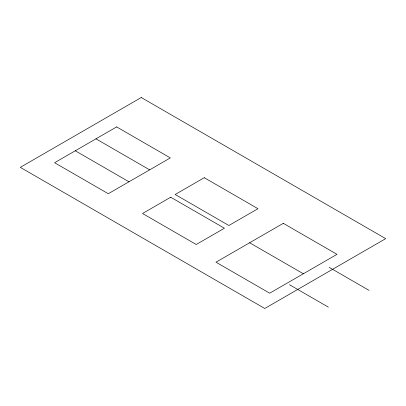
<?xml version="1.0" encoding="UTF-8"?>
<svg xmlns="http://www.w3.org/2000/svg" width="406" height="406" viewBox="0 0 406 406"><rect width="100%" height="100%" fill="white"/><g stroke="black" fill="none" stroke-linecap="round" stroke-linejoin="round"><path stroke-width="0.61" d="M329.175 267.351L369.064 290.376M95.958 138.847L149.657 169.85M249.639 242.763L303.343 273.766M75.277 150.788L128.976 181.792M289.442 284.682L328.373 307.154M141.247 97.521L20.3 167.348L264.753 308.479L385.7 238.652L141.247 97.521M116.639 126.905L54.592 162.725L108.295 193.728L170.337 157.909L116.639 126.905M204.264 177.706L175.174 194.499L228.872 225.503L257.962 208.709L204.264 177.706M170.713 197.225L142.531 213.495L196.23 244.498L224.416 228.228L170.713 197.225M283.297 223.33L215.987 262.195L269.685 293.198L336.995 254.339L283.297 223.33"/></g></svg>
